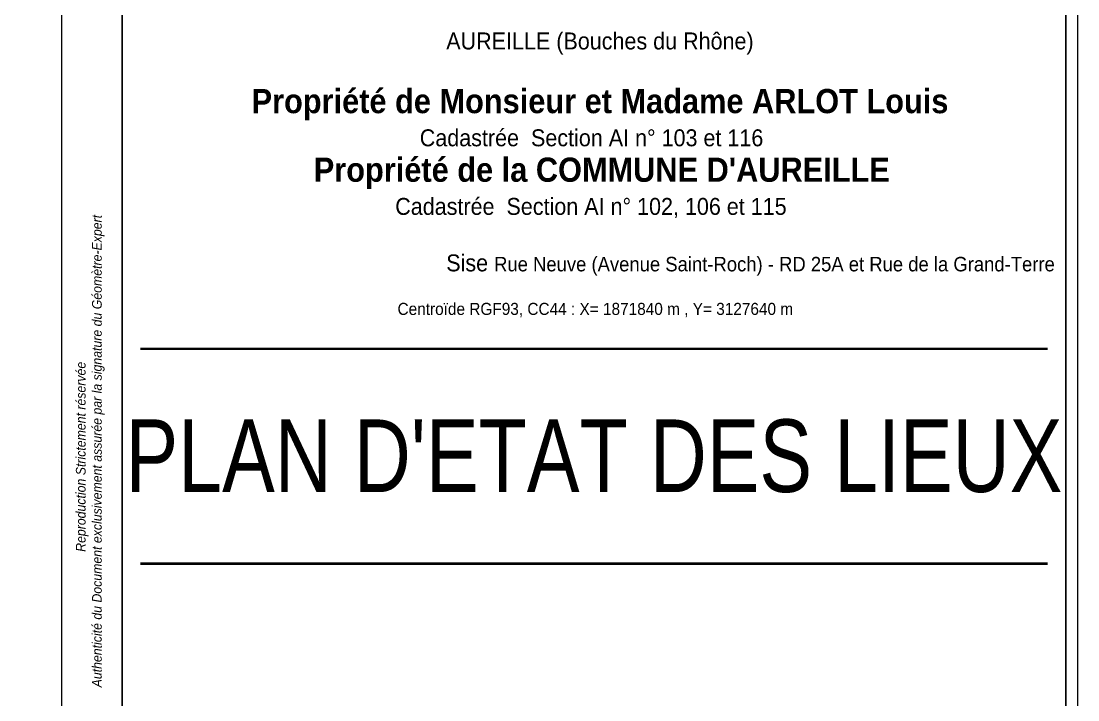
# Model space of a CAD drawing. Header units: millimetres. Extents: x 1856675 to 1856923, y 3169023 to 3169196.
# Drawn here: x 1856878.63 to 1856922.3, y 3169049.15 to 3169077.19 of the extents above; entities that cross this region are included whole.
import ezdxf

# ---------------------------------------------------------------- set-up
doc = ezdxf.new("R2010")
doc.units = ezdxf.units.MM
doc.layers.add('Carroyage(2)', color=7, linetype='Continuous')
doc.layers.add('Mise en Page', color=7, linetype='Continuous')
doc.styles.get("Standard").update_dxf_attribs({"font": '', "width": 0.95, "height": 0.4})
doc.styles.get('Standard').set_extended_font_data('Titillium Web')

msp = doc.modelspace()

# ---------------------------------------------------------------- linework, layer by layer
at = {"layer": 'Carroyage(2)'}
msp.add_lwpolyline([(1856684.702, 3169028.039), (1856922.302, 3169028.039), (1856922.302, 3169196.039), (1856684.702, 3169196.039)], close=True, dxfattribs=at)
at = {"layer": 'Mise en Page'}
msp.add_lwpolyline([(1856880.302, 3169028.039), (1856922.302, 3169028.039), (1856922.302, 3169087.439), (1856880.302, 3169087.439)], close=True, dxfattribs=at)
at = {"layer": 'Mise en Page', "color": 251, "true_color": 0x575756, "const_width": 0.075, "flags": 128}
for points in [[(1856882.802, 3169086.939), (1856882.802, 3169028.539)], [(1856921.802, 3169028.539), (1856921.802, 3169086.939)]]:
    msp.add_lwpolyline(points, dxfattribs=at)
at = {"layer": 'Mise en Page', "color": 52, "true_color": 0xd8bc00, "const_width": 0.1, "flags": 128}
for points in [[(1856883.552, 3169063.649), (1856921.052, 3169063.649)], [(1856921.052, 3169054.778), (1856883.552, 3169054.778)]]:
    msp.add_lwpolyline(points, dxfattribs=at)

# ---------------------------------------------------------------- texts
at = {"layer": 'Mise en Page'}
for s, insert, char_height, width, attachment_point in [("\\pi12.647;{\\H1.1667x;AUREILLE (Bouches du Rhône)\\P\\pi18.74;\\P\\pi4.6017;\\fTitillium Web|b1|i0|c0|p2;\\H1.4285x;Propriété de Monsieur et Madame ARLOT Louis\\fTitillium Web|b0|i0|c0|p2;\\H0.70004x;\\P\\pi11.552;Cadastrée  Section AI n° 103 et 116\\P\\pi7.1721;\\fTitillium Web|b1|i0|c0|p2;\\H1.4285x;Propriété de la COMMUNE D'AUREILLE\\fTitillium Web|b0|i0|c0|p2;\\H0.70004x;\\P\\pi10.539;Cadastrée  Section AI n° 102, 106 et 115\\P\\pi18.74;\\P\\pi6.2947;Sise }Rue Neuve (Avenue Saint-Roch) - RD 25A et Rue de la Grand-Terre\\P\\pi18.74;{\\H0.83336x;\\P\\pi10.634;Centroïde RGF93, CC44 : X= 1871840 m , Y= 3127640 m }", (1856883.552, 3169076.72), 0.6, 37.47925, 1), ("{\\fBahnschrift Condensed|b0|i0|c0|p34;PLAN D'ETAT DES LIEUX}", (1856902.302, 3169059.214), 3, 37.3281, 5)]:
    msp.add_mtext(s, dxfattribs=dict(at, insert=insert, char_height=char_height, width=width, attachment_point=attachment_point))
at = {"layer": 'Mise en Page', "insert": (1856880.894, 3169047.04), "char_height": 0.4, "width": 23.91901, "attachment_point": 1, "rotation": 90}
msp.add_mtext('\\pi8.2248;{\\fTitillium Web|b0|i1|c0|p2;\\C251;\\c5658455;Reproduction Strictement réservée\\P\\pi2.6262;Authenticité du Document exclusivement assurée par la signature du Géomètre-Expert}', dxfattribs=at)

doc.saveas('drawing.dxf')
